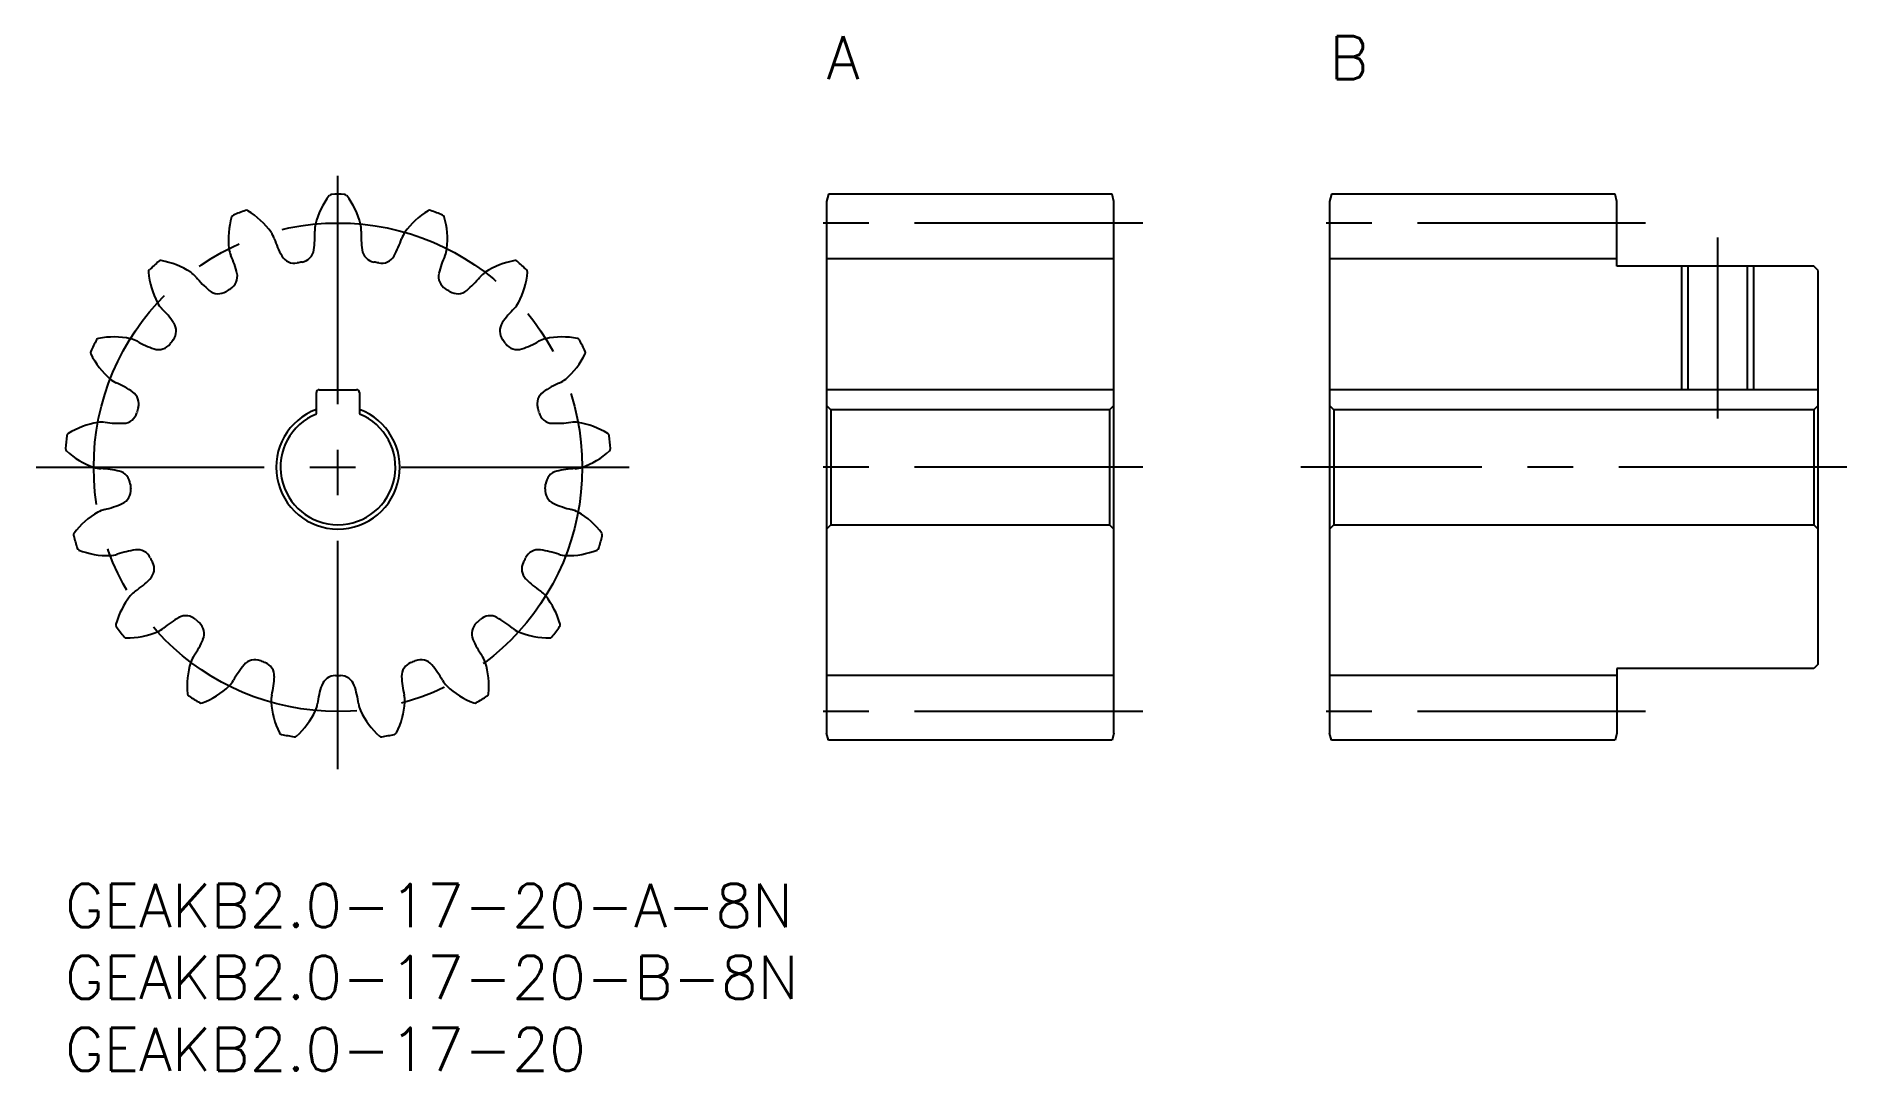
# Model space of a CAD drawing. Extents: x -2 to 124, y -13 to 59.
import ezdxf

# ---------------------------------------------------------------- set-up
doc = ezdxf.new("R2010")
doc.units = 0
doc.header["$LTSCALE"] = 0.5
doc.linetypes.add('CENTER', pattern=[50.8, 31.75, -6.35, 6.35, -6.35])
for name, color, linetype in [('MSM_CENTER', 1, 'CENTER'), ('MSM_CONTINUOUS', 7, 'CONTINUOUS'), ('MSM_NARROW', 5, 'CONTINUOUS'), ('MSM_PART_NUMBER', 7, 'CONTINUOUS')]:
    doc.layers.add(name, color=color, linetype=linetype)
doc.styles.get("Standard").update_dxf_attribs({"font": 'txt.shx', "height": 1, "bigfont": 'bigfont.shx'})

# ---------------------------------------------------------------- blocks, each defined once
blk = doc.blocks.new('*U3')
at = {"layer": 'MSM_PART_NUMBER'}
blk.add_text('GEAKB2.0-17-20-B-8N', height=3, dxfattribs=at).set_placement((0, -8))
blk = doc.blocks.new('*U4')
at = {"layer": 'MSM_PART_NUMBER'}
blk.add_text('GEAKB2.0-17-20-A-8N', height=3, dxfattribs=at).set_placement((0, -3))
blk = doc.blocks.new('*U5')
at = {"layer": 'MSM_PART_NUMBER'}
blk.add_text('GEAKB2.0-17-20', height=3, dxfattribs=at).set_placement((0, -13))
blk = doc.blocks.new('*U6')
at = {"layer": 'MSM_PART_NUMBER'}
blk.add_text('A', height=3, dxfattribs=at).set_placement((53, 56))
blk = doc.blocks.new('*U7')
at = {"layer": 'MSM_PART_NUMBER'}
blk.add_text('B', height=3, dxfattribs=at).set_placement((88, 56))

msp = doc.modelspace()

# ---------------------------------------------------------------- linework, layer by layer
at = {"layer": 'MSM_CENTER'}
for p, q in [((19, 8), (19, 50)), ((75, 46), (51, 46)), ((110, 46), (86, 46)), ((115, 45), (115, 32.4)), ((-2, 29), (40, 29)), ((75, 29), (51, 29)), ((124, 29), (86, 29)), ((75, 12), (51, 12)), ((110, 12), (86, 12))]:
    msp.add_line(p, q, dxfattribs=at)
msp.add_circle((19, 29), 17, dxfattribs=at)
at = {"layer": 'MSM_CONTINUOUS'}
for p, q in [((53.13, 48), (53, 47.5)), ((72.87, 48), (53.13, 48)), ((73, 47.5), (72.87, 48)), ((88.13, 48), (88, 47.5)), ((107.87, 48), (88.13, 48)), ((108, 47.5), (107.87, 48)), ((53, 47.5), (53, 10.5)), ((73, 10.5), (73, 47.5)), ((88, 47.5), (88, 10.5)), ((108, 43), (108, 47.5)), ((73, 43.5), (53, 43.5)), ((108, 43.5), (88, 43.5)), ((121.7, 43), (108, 43)), ((112.93, 43), (112.93, 34.4)), ((117.07, 43), (117.07, 34.4)), ((122, 42.7), (121.7, 43)), ((122, 15.3), (122, 42.7)), ((17.5, 32.71), (17.5, 34.2)), ((17.7, 34.4), (20.3, 34.4)), ((20.5, 34.2), (20.5, 32.71)), ((73, 34.4), (53, 34.4)), ((122, 34.4), (88, 34.4)), ((53, 33.3), (53.3, 33)), ((53.3, 33), (53.3, 25)), ((72.7, 33), (53.3, 33)), ((72.7, 33), (73, 33.3)), ((72.7, 33), (72.7, 25)), ((88, 33.3), (88.3, 33)), ((88.3, 33), (88.3, 25)), ((121.7, 33), (88.3, 33)), ((121.7, 33), (122, 33.3)), ((121.7, 33), (121.7, 25)), ((53.3, 25), (53, 24.7)), ((53.3, 25), (72.7, 25)), ((73, 24.7), (72.7, 25)), ((88.3, 25), (88, 24.7)), ((88.3, 25), (121.7, 25)), ((122, 24.7), (121.7, 25)), ((122, 15.3), (121.7, 15)), ((73, 14.5), (53, 14.5)), ((108, 14.5), (88, 14.5)), ((121.7, 15), (108, 15)), ((108, 15), (108, 10.5)), ((53.13, 10), (53, 10.5)), ((73, 10.5), (72.87, 10)), ((88.13, 10), (88, 10.5)), ((108, 10.5), (107.87, 10)), ((72.87, 10), (53.13, 10)), ((107.87, 10), (88.13, 10))]:
    msp.add_line(p, q, dxfattribs=at)
for centre, radius, start, end in [((22.91, 44.49), 5.67, 142.7905, 165.2941), ((18.56, 47.79), 0.2, 91.3452, 142.7905), ((19, 29), 19, 88.6548, 91.3452), ((19.44, 47.79), 0.2, 37.2095, 88.6548), ((15.09, 44.49), 5.67, 14.7059, 37.2095), ((19, 29), 19, 109.8313, 112.5217), ((12.62, 46.69), 0.2, 58.3859, 109.8313), ((9.76, 42.03), 5.67, 35.8824, 58.3859), ((28.24, 42.03), 5.67, 121.614, 144.1176), ((25.38, 46.69), 0.2, 70.1687, 121.614), ((19, 29), 19, 67.4783, 70.1687), ((17.05, 44.86), 5.67, 163.967, 186.4706), ((11.8, 46.37), 0.2, 112.5217, 163.967), ((10.59, 45.08), 6.8, 351.9877, 2.9847), ((19, 45.52), 1.62, 165.2941, 182.9847), ((19, 45.52), 1.62, 357.0153, 14.7059), ((27.41, 45.08), 6.8, 177.0153, 188.0123), ((26.2, 46.37), 0.2, 16.033, 67.4783), ((20.95, 44.86), 5.67, 353.5294, 16.033), ((13.03, 44.4), 1.62, 186.4706, 204.1612), ((13.03, 44.4), 1.62, 18.1918, 35.8824), ((21.03, 47.03), 6.8, 198.1918, 209.1888), ((16.33, 44.27), 1, 279.9074, 351.9877), ((21.67, 44.27), 1, 188.0123, 260.0926), ((16.97, 47.03), 6.8, 330.8112, 341.8082), ((24.97, 44.4), 1.62, 144.1176, 161.8082), ((24.97, 44.4), 1.62, 335.8388, 353.5294), ((19, 29), 19, 131.0078, 133.6981), ((6.66, 43.19), 0.2, 79.5624, 131.0078), ((5.67, 37.81), 5.67, 57.0588, 79.5624), ((5.35, 40.95), 6.8, 13.1641, 24.1612), ((15.97, 44.2), 1, 209.1888, 281.269), ((19, 29), 14.5, 99.9074, 101.269), ((19, 29), 14.5, 78.731, 80.0926), ((22.03, 44.2), 1, 258.731, 330.8112), ((32.65, 40.95), 6.8, 155.8388, 166.8359), ((32.33, 37.81), 5.67, 100.4376, 122.9412), ((31.34, 43.19), 0.2, 48.9922, 100.4376), ((19, 29), 19, 46.3019, 48.9922), ((6.01, 42.59), 0.2, 133.6981, 185.1434), ((11.46, 43.08), 5.67, 185.1435, 207.6471), ((7.87, 41.21), 1.62, 39.3682, 57.0588), ((14.38, 46.55), 6.8, 219.3682, 230.3653), ((11, 42.27), 1, 301.0839, 13.1641), ((27, 42.27), 1, 166.8359, 238.9161), ((23.62, 46.55), 6.8, 309.6347, 320.6318), ((30.13, 41.21), 1.62, 122.9412, 140.6318), ((26.54, 43.08), 5.67, 332.3529, 354.8565), ((31.99, 42.59), 0.2, 354.8565, 46.3019), ((7.87, 41.21), 1.62, 207.647, 225.3377), ((10.68, 42.08), 1, 230.3653, 302.4455), ((19, 29), 14.5, 121.0839, 122.4455), ((19, 29), 14.5, 57.5545, 58.9161), ((27.32, 42.08), 1, 237.5545, 309.6347), ((30.13, 41.21), 1.62, 314.6623, 332.353), ((1.95, 35.22), 6.8, 34.3406, 45.3377), ((36.05, 35.22), 6.8, 134.6623, 145.6594), ((19, 29), 19, 152.1842, 154.8746), ((2.37, 37.77), 0.2, 100.7389, 152.1842), ((3.39, 32.4), 5.67, 78.2353, 100.7389), ((4.22, 36.36), 1.62, 60.5447, 78.2353), ((19, 29), 14.5, 142.2604, 143.622), ((6.74, 38.49), 1, 322.2604, 34.3406), ((31.26, 38.49), 1, 145.6594, 217.7396), ((19, 29), 14.5, 36.378, 37.7396), ((33.78, 36.36), 1.62, 101.7647, 119.4553), ((34.61, 32.4), 5.67, 79.2611, 101.7647), ((35.63, 37.77), 0.2, 27.8158, 79.2611), ((19, 29), 19, 25.1254, 27.8158), ((1.98, 36.98), 0.2, 154.8746, 206.3199), ((6.88, 39.41), 5.67, 206.3199, 228.8235), ((8.36, 43.69), 6.8, 240.5447, 251.5418), ((6.52, 38.19), 1, 251.5418, 323.622), ((31.48, 38.19), 1, 216.378, 288.4582), ((29.64, 43.69), 6.8, 288.4582, 299.4553), ((31.12, 39.41), 5.67, 311.1765, 333.6801), ((36.02, 36.98), 0.2, 333.6801, 25.1254), ((4.22, 36.36), 1.62, 228.8235, 246.5141), ((0.86, 28.64), 6.8, 55.5171, 66.5141), ((4.14, 33.42), 1, 343.4368, 55.5171), ((17.7, 34.2), 0.2, 90, 180), ((20.3, 34.2), 0.2, 0, 90), ((33.86, 33.42), 1, 124.4829, 196.5632), ((37.14, 28.64), 6.8, 113.4859, 124.4829), ((33.78, 36.36), 1.62, 293.4859, 311.1765), ((4.04, 33.06), 1, 272.7182, 344.7985), ((19, 29), 14.5, 163.4368, 164.7985), ((19, 29), 4.3, 110.4162, 69.5838), ((19, 29), 14.5, 15.2015, 16.5632), ((33.96, 33.06), 1, 195.2016, 267.2818), ((3.22, 26.53), 5.67, 99.4118, 121.9154), ((2.55, 30.52), 1.62, 81.7212, 99.4118), ((3.77, 38.86), 6.8, 261.7212, 272.7182), ((19, 29), 4, 112.0243, 67.9757), ((34.23, 38.86), 6.8, 267.2818, 278.2788), ((35.45, 30.52), 1.62, 80.5882, 98.2788), ((34.78, 26.53), 5.67, 58.0846, 80.5882), ((0.24, 30.29), 0.2, 176.0511, 227.4964), ((19, 29), 19, 173.3607, 176.0511), ((0.33, 31.17), 0.2, 121.9154, 173.3607), ((37.67, 31.17), 0.2, 6.6393, 58.0846), ((19, 29), 19, 3.9489, 6.6393), ((37.76, 30.29), 0.2, 312.5036, 3.9489), ((3.94, 34.32), 5.67, 227.4964, 250), ((2.55, 30.52), 1.62, 250, 267.6906), ((35.45, 30.52), 1.62, 272.3094, 290), ((34.06, 34.32), 5.67, 290, 312.5036), ((2.22, 22.11), 6.8, 76.6935, 87.6906), ((3.55, 27.75), 1, 4.6133, 76.6935), ((19, 29), 14.5, 184.6133, 185.9749), ((19, 29), 14.5, 354.0251, 355.3867), ((34.45, 27.75), 1, 103.3065, 175.3867), ((35.78, 22.11), 6.8, 92.3094, 103.3065), ((1.23, 32.69), 6.8, 282.8976, 293.8947), ((3.58, 27.39), 1, 293.8947, 5.9749), ((34.42, 27.39), 1, 174.0251, 246.1053), ((36.77, 32.69), 6.8, 246.1053, 257.1024), ((5.17, 21), 5.67, 120.5882, 143.0918), ((3.11, 24.48), 1.62, 102.8976, 120.5882), ((34.89, 24.48), 1.62, 59.4118, 77.1024), ((32.83, 21), 5.67, 36.9082, 59.4118), ((0.8, 24.28), 0.2, 143.0918, 194.5372), ((19, 29), 19, 194.5372, 197.2275), ((19, 29), 19, 342.7725, 345.4628), ((37.2, 24.28), 0.2, 345.4628, 36.9081), ((1.04, 23.43), 0.2, 197.2275, 248.6729), ((3.03, 28.52), 5.67, 248.6729, 271.1765), ((3.11, 24.48), 1.62, 271.1765, 288.8671), ((5.84, 16.51), 6.8, 97.87, 108.8671), ((5.04, 22.26), 1, 25.7898, 97.87), ((19, 29), 14.5, 205.7898, 207.1514), ((19, 29), 14.5, 332.8486, 334.2102), ((32.96, 22.26), 1, 82.13, 154.2102), ((32.16, 16.51), 6.8, 71.1329, 82.13), ((34.89, 24.48), 1.62, 251.1329, 268.8235), ((34.97, 28.52), 5.67, 268.8235, 291.3271), ((36.96, 23.43), 0.2, 291.3271, 342.7725), ((5.21, 21.93), 1, 315.0712, 27.1514), ((32.79, 21.93), 1, 152.8486, 224.9288), ((5.82, 19.05), 1.62, 124.0741, 141.7647), ((1.1, 26.02), 6.8, 304.0741, 315.0712), ((36.9, 26.02), 6.8, 224.9288, 235.9259), ((32.18, 19.05), 1.62, 38.2353, 55.9259), ((9, 16.54), 5.67, 141.7647, 164.2683), ((29, 16.54), 5.67, 15.7317, 38.2353), ((3.74, 18.03), 0.2, 164.2683, 215.7136), ((19, 29), 19, 215.7136, 218.404), ((5.82, 19.05), 1.62, 292.3529, 310.0435), ((11.24, 12.6), 6.8, 119.0465, 130.0435), ((8.42, 17.67), 1, 46.9663, 119.0465), ((19, 29), 14.5, 226.9663, 228.3279), ((8.69, 17.42), 1, 336.2476, 48.3279), ((29.31, 17.42), 1, 131.6721, 203.7524), ((19, 29), 14.5, 311.6721, 313.0337), ((29.58, 17.67), 1, 60.9535, 133.0337), ((26.76, 12.6), 6.8, 49.9565, 60.9535), ((32.18, 19.05), 1.62, 229.9565, 247.6471), ((19, 29), 19, 321.596, 324.2864), ((34.26, 18.03), 0.2, 324.2864, 15.7317), ((4.27, 17.32), 0.2, 218.404, 269.8493), ((4.28, 22.79), 5.67, 269.8493, 292.3529), ((3.39, 19.76), 6.8, 325.2506, 336.2476), ((34.61, 19.76), 6.8, 203.7524, 214.7494), ((33.72, 22.79), 5.67, 247.6471, 270.1507), ((33.73, 17.32), 0.2, 270.1507, 321.596), ((14.17, 13.77), 5.67, 162.9412, 185.4448), ((10.31, 14.96), 1.62, 145.2506, 162.9412), ((17.69, 10.9), 6.8, 140.223, 151.22), ((13.23, 14.61), 1, 68.1427, 140.223), ((19, 29), 14.5, 248.1427, 249.5043), ((13.57, 14.48), 1, 357.4241, 69.5043), ((24.43, 14.48), 1, 110.4957, 182.5759), ((19, 29), 14.5, 290.4957, 291.8573), ((24.77, 14.61), 1, 39.777, 111.8573), ((20.31, 10.9), 6.8, 28.78, 39.777), ((27.69, 14.96), 1.62, 17.0588, 34.7494), ((23.83, 13.77), 5.67, 354.5552, 17.0588), ((10.31, 14.96), 1.62, 313.5294, 331.22), ((7.78, 14.74), 6.8, 346.427, 357.4241), ((18.82, 13.5), 1, 89.3192, 161.3994), ((19, 29), 14.5, 269.3192, 270.6808), ((19.18, 13.5), 1, 18.6006, 90.6808), ((30.22, 14.74), 6.8, 182.5759, 193.573), ((27.69, 14.96), 1.62, 208.78, 226.4706), ((8.73, 13.25), 0.2, 185.4448, 236.8901), ((19, 29), 19, 236.8901, 239.5805), ((9.48, 12.79), 0.2, 239.5805, 291.0258), ((7.52, 17.89), 5.67, 291.0258, 313.5294), ((15.97, 12.77), 1.62, 166.4271, 184.1177), ((20, 13.06), 5.67, 184.1176, 206.6212), ((24.31, 11.65), 6.8, 161.3994, 172.3965), ((13.69, 11.65), 6.8, 7.6035, 18.6006), ((18, 13.06), 5.67, 333.3788, 355.8824), ((22.03, 12.77), 1.62, 355.8823, 13.5729), ((30.48, 17.89), 5.67, 226.4706, 248.9742), ((28.52, 12.79), 0.2, 248.9742, 300.4195), ((19, 29), 19, 300.4195, 303.1099), ((29.27, 13.25), 0.2, 303.1099, 354.5552), ((12.31, 14.49), 5.67, 312.2023, 334.7059), ((15.97, 12.77), 1.62, 334.7059, 352.3965), ((22.03, 12.77), 1.62, 187.6035, 205.2941), ((25.69, 14.49), 5.67, 205.2941, 227.7977), ((15.11, 10.61), 0.2, 206.6212, 258.0666), ((19, 29), 19, 258.0666, 260.7569), ((15.98, 10.44), 0.2, 260.7569, 312.2023), ((22.02, 10.44), 0.2, 227.7977, 279.2431), ((19, 29), 19, 279.2431, 281.9334), ((22.89, 10.61), 0.2, 281.9334, 333.3787)]:
    msp.add_arc(centre, radius, start, end, dxfattribs=at)
at = {"layer": 'MSM_NARROW'}
for p, q in [((112.5, 43), (112.5, 34.4)), ((117.5, 43), (117.5, 34.4))]:
    msp.add_line(p, q, dxfattribs=at)

# ---------------------------------------------------------------- block references
at = {"layer": 'MSM_CONTINUOUS'}
for name in ['*U6', '*U7', '*U4', '*U3', '*U5']:
    msp.add_blockref(name, (0, 0), dxfattribs=at)

doc.saveas('drawing.dxf')
